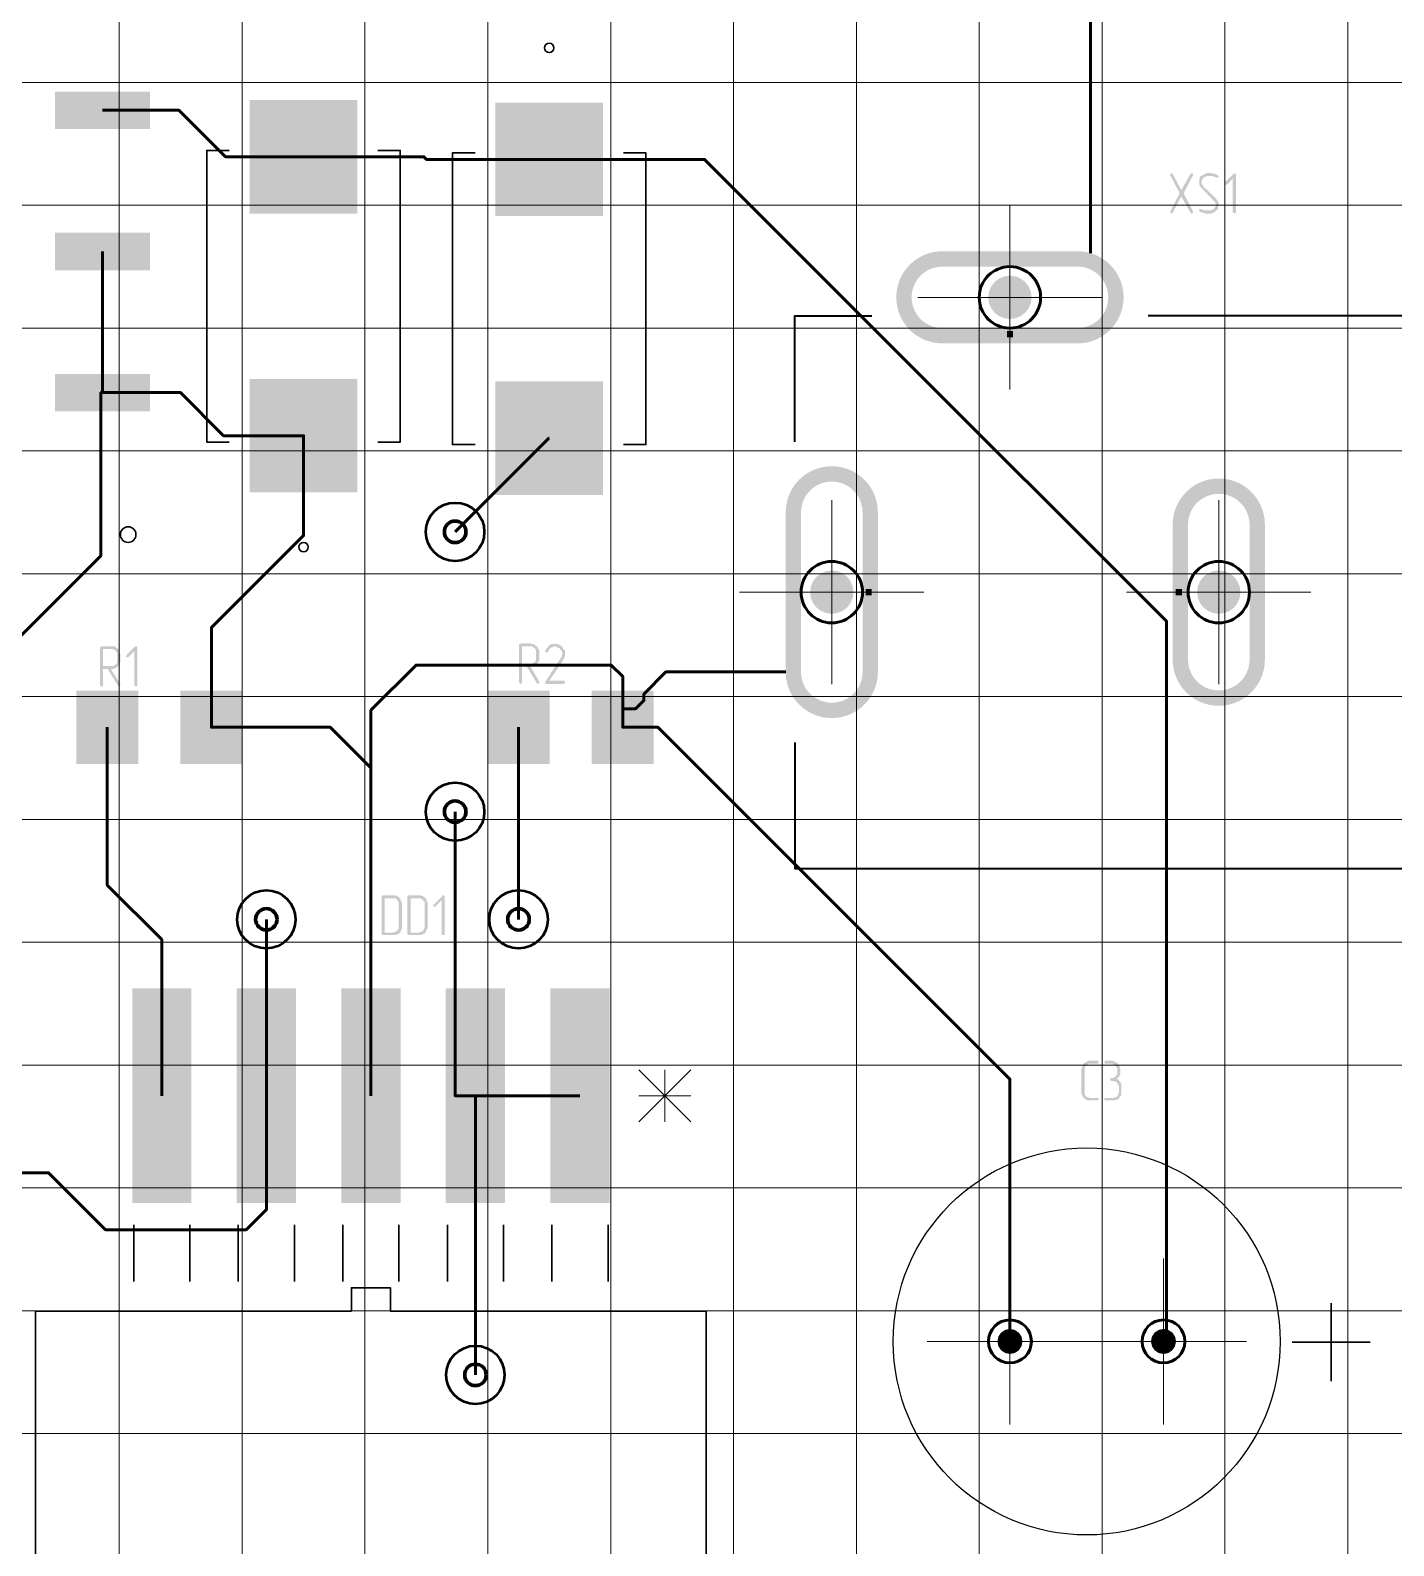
# Paper-space layout 'Layout1' of a CAD drawing. Extents: x -1 to 840, y -1 to 593.
# Drawn here: x 294.43 to 338.83, y 351.54 to 400.88 of the extents above; entities that cross this region are included whole.
import ezdxf

# ---------------------------------------------------------------- set-up
doc = ezdxf.new("R2010")
doc.units = 0
doc.header["$MEASUREMENT"] = 0
doc.layers.add('PDF _Геометрия', color=7, linetype='CONTINUOUS')
doc.layers.add('PDF _Сплошная заливка', color=7, linetype='CONTINUOUS')

psp = doc.layouts.get("Layout1")

# ---------------------------------------------------------------- hatches: boundary and pattern name
at = {"layer": 'PDF _Сплошная заливка', "transparency": 33554559}
for points in [[(332.265, 396.236), (332.265, 396.21), (332.29, 396.21), (332.29, 396.21), (332.29, 396.21), (332.29, 396.185), (332.29, 396.185), (332.29, 396.185), (332.29, 396.159), (332.29, 396.159), (332.29, 396.159), (331.986, 395.575), (332.29, 394.991), (332.29, 394.991), (332.29, 394.991), (332.29, 394.966), (332.29, 394.966), (332.29, 394.966), (332.29, 394.966), (332.29, 394.94), (332.29, 394.94), (332.265, 394.94), (332.265, 394.94), (332.265, 394.915), (332.24, 394.915), (332.24, 394.915), (332.24, 394.915), (332.214, 394.94), (332.214, 394.94), (332.214, 394.94), (331.909, 395.473), (331.63, 394.94), (331.63, 394.94), (331.63, 394.94), (331.605, 394.915), (331.605, 394.915), (331.605, 394.915), (331.579, 394.915), (331.579, 394.915), (331.579, 394.94), (331.554, 394.94), (331.554, 394.94), (331.554, 394.94), (331.554, 394.966), (331.554, 394.966), (331.554, 394.966), (331.554, 394.966), (331.554, 394.991), (331.554, 394.991), (331.859, 395.575), (331.554, 396.159), (331.554, 396.185), (331.554, 396.185), (331.554, 396.185), (331.554, 396.185), (331.554, 396.21), (331.554, 396.21), (331.579, 396.21), (331.579, 396.21), (331.605, 396.236), (331.605, 396.236), (331.605, 396.21), (331.63, 396.21), (331.63, 396.21), (331.63, 396.21), (331.909, 395.677), (332.214, 396.21), (332.214, 396.21), (332.214, 396.21), (332.214, 396.21), (332.24, 396.21), (332.24, 396.236), (332.24, 396.236), (332.24, 396.236)], [(332.926, 396.21), (332.951, 396.21), (332.951, 396.21), (333.002, 396.21), (333.002, 396.21), (333.002, 396.21), (333.027, 396.21), (333.027, 396.185), (333.053, 396.185), (333.078, 396.185), (333.103, 396.159), (333.103, 396.159), (333.103, 396.159), (333.129, 396.134), (333.129, 396.134), (333.129, 396.134), (333.129, 396.134), (333.129, 396.108), (333.129, 396.108), (333.129, 396.108), (333.129, 396.108), (333.103, 396.083), (333.103, 396.083), (333.103, 396.083), (333.103, 396.083), (333.078, 396.083), (333.053, 396.083), (333.053, 396.083), (333.053, 396.083), (333.027, 396.108), (333.002, 396.108), (332.976, 396.108), (332.951, 396.134), (332.926, 396.134), (332.9, 396.134), (332.748, 396.134), (332.722, 396.134), (332.722, 396.134), (332.697, 396.108), (332.672, 396.108), (332.646, 396.083), (332.621, 396.083), (332.621, 396.083), (332.621, 396.058), (332.621, 396.058), (332.595, 396.032), (332.595, 396.007), (332.57, 396.007), (332.57, 395.981), (332.57, 395.956), (332.57, 395.905), (332.57, 395.88), (332.595, 395.88), (332.595, 395.88), (332.595, 395.88), (332.595, 395.854), (332.595, 395.854), (332.621, 395.829), (332.621, 395.804), (333.053, 395.397), (333.053, 395.397), (333.053, 395.397), (333.053, 395.372), (333.078, 395.372), (333.078, 395.347), (333.078, 395.347), (333.103, 395.321), (333.103, 395.296), (333.103, 395.296), (333.129, 395.245), (333.129, 395.219), (333.129, 395.194), (333.129, 395.194), (333.129, 395.194), (333.129, 395.194), (333.129, 395.169), (333.129, 395.169), (333.103, 395.143), (333.103, 395.092), (333.103, 395.067), (333.078, 395.042), (333.053, 395.016), (333.053, 395.016), (333.027, 394.991), (333.027, 394.991), (333.002, 394.966), (332.951, 394.94), (332.926, 394.94), (332.9, 394.915), (332.875, 394.915), (332.849, 394.915), (332.697, 394.915), (332.697, 394.915), (332.672, 394.915), (332.646, 394.94), (332.595, 394.94), (332.57, 394.94), (332.544, 394.966), (332.494, 394.991), (332.494, 395.016), (332.468, 395.016), (332.468, 395.016), (332.494, 395.042), (332.494, 395.042), (332.494, 395.067), (332.494, 395.067), (332.494, 395.067), (332.519, 395.067), (332.519, 395.067), (332.544, 395.067), (332.544, 395.067), (332.57, 395.067), (332.57, 395.042), (332.595, 395.042), (332.621, 395.042), (332.646, 395.016), (332.672, 395.016), (332.697, 395.016), (332.849, 395.016), (332.875, 395.016), (332.9, 395.016), (332.9, 395.042), (332.926, 395.042), (332.951, 395.042), (332.976, 395.067), (332.976, 395.067), (332.976, 395.092), (333.002, 395.092), (333.002, 395.118), (333.002, 395.118), (333.027, 395.143), (333.027, 395.169), (333.027, 395.194), (333.027, 395.245), (333.027, 395.245), (333.027, 395.245), (333.027, 395.245), (333.027, 395.245), (333.027, 395.245), (333.027, 395.27), (333.027, 395.27), (333.027, 395.27), (333.002, 395.27), (333.002, 395.296), (333.002, 395.321), (332.976, 395.321), (332.976, 395.321), (332.57, 395.753), (332.57, 395.753), (332.544, 395.753), (332.544, 395.753), (332.544, 395.778), (332.544, 395.778), (332.519, 395.804), (332.519, 395.829), (332.494, 395.829), (332.494, 395.854), (332.494, 395.854), (332.494, 395.854), (332.494, 395.88), (332.494, 395.88), (332.494, 395.905), (332.468, 395.956), (332.468, 395.956), (332.468, 395.956), (332.468, 395.956), (332.494, 395.956), (332.494, 395.981), (332.494, 396.007), (332.494, 396.032), (332.519, 396.083), (332.519, 396.108), (332.544, 396.134), (332.57, 396.134), (332.57, 396.134), (332.57, 396.159), (332.595, 396.159), (332.621, 396.185), (332.646, 396.185), (332.672, 396.21), (332.722, 396.21), (332.722, 396.236), (332.9, 396.236)], [(333.662, 396.21), (333.662, 396.21), (333.662, 396.21), (333.688, 396.21), (333.688, 396.21), (333.688, 396.185), (333.688, 396.185), (333.688, 394.966), (333.688, 394.966), (333.688, 394.966), (333.688, 394.94), (333.688, 394.94), (333.662, 394.94), (333.662, 394.94), (333.662, 394.915), (333.637, 394.915), (333.637, 394.915), (333.637, 394.915), (333.637, 394.915), (333.612, 394.94), (333.612, 394.94), (333.612, 394.94), (333.586, 394.94), (333.586, 394.966), (333.586, 396.058), (333.408, 395.854), (333.383, 395.854), (333.383, 395.854), (333.383, 395.854), (333.357, 395.854), (333.357, 395.854), (333.357, 395.854), (333.332, 395.854), (333.332, 395.854), (333.332, 395.88), (333.332, 395.88), (333.332, 395.88), (333.307, 395.905), (333.307, 395.905), (333.332, 395.905), (333.332, 395.905), (333.332, 395.931), (333.612, 396.21), (333.612, 396.21), (333.612, 396.21), (333.637, 396.21), (333.637, 396.236), (333.637, 396.236)], [(322.632, 392.266), (322.638, 392.344), (322.648, 392.422), (322.662, 392.499), (322.681, 392.576), (322.703, 392.651), (322.729, 392.725), (322.759, 392.798), (322.793, 392.868), (322.83, 392.938), (322.872, 393.005), (322.916, 393.069), (322.964, 393.132), (323.015, 393.191), (323.069, 393.248), (323.126, 393.302), (323.186, 393.353), (323.248, 393.401), (323.313, 393.445), (323.38, 393.487), (323.449, 393.524), (323.519, 393.558), (323.592, 393.588), (323.666, 393.614), (323.742, 393.637), (323.818, 393.655), (323.895, 393.669), (323.973, 393.679), (324.051, 393.686), (324.13, 393.688), (326.33, 393.688), (326.33, 393.187), (324.13, 393.187), (324.077, 393.186), (324.025, 393.182), (323.973, 393.175), (323.922, 393.166), (323.871, 393.153), (323.821, 393.139), (323.771, 393.121), (323.723, 393.101), (323.676, 393.079), (323.63, 393.054), (323.585, 393.026), (323.542, 392.996), (323.5, 392.965), (323.461, 392.931), (323.423, 392.895), (323.387, 392.857), (323.353, 392.817), (323.321, 392.776), (323.291, 392.732), (323.264, 392.688), (323.239, 392.642), (323.216, 392.594), (323.196, 392.546), (323.178, 392.497), (323.164, 392.446), (323.151, 392.396), (323.142, 392.344), (323.135, 392.292), (323.131, 392.24), (323.129, 392.187), (323.131, 392.135), (323.135, 392.083), (323.142, 392.031), (323.151, 391.98), (323.164, 391.929), (323.178, 391.879), (323.196, 391.829), (323.216, 391.781), (323.239, 391.734), (323.264, 391.688), (323.291, 391.643), (323.321, 391.6), (323.353, 391.558), (323.387, 391.518), (323.423, 391.481), (323.461, 391.444), (323.5, 391.41), (323.542, 391.379), (323.585, 391.349), (323.63, 391.322), (323.676, 391.297), (323.723, 391.274), (323.771, 391.254), (323.821, 391.236), (323.871, 391.221), (323.922, 391.209), (323.973, 391.2), (324.025, 391.193), (324.077, 391.189), (324.13, 391.187), (326.33, 391.187), (326.33, 390.688), (324.13, 390.688), (324.051, 390.69), (323.973, 390.696), (323.895, 390.706), (323.818, 390.72), (323.742, 390.739), (323.666, 390.761), (323.592, 390.787), (323.519, 390.817), (323.449, 390.851), (323.38, 390.889), (323.313, 390.93), (323.248, 390.974), (323.186, 391.022), (323.126, 391.073), (323.069, 391.127), (323.015, 391.184), (322.964, 391.244), (322.916, 391.306), (322.872, 391.371), (322.83, 391.438), (322.793, 391.507), (322.759, 391.577), (322.729, 391.65), (322.703, 391.724), (322.681, 391.799), (322.662, 391.876), (322.648, 391.953), (322.638, 392.031), (322.632, 392.109), (322.63, 392.187)], [(328.531, 393.688), (328.609, 393.686), (328.688, 393.679), (328.765, 393.669), (328.842, 393.655), (328.919, 393.637), (328.994, 393.614), (329.068, 393.588), (329.141, 393.558), (329.212, 393.524), (329.281, 393.487), (329.348, 393.445), (329.412, 393.401), (329.475, 393.353), (329.535, 393.302), (329.591, 393.248), (329.646, 393.191), (329.697, 393.132), (329.744, 393.069), (329.789, 393.005), (329.83, 392.938), (329.867, 392.868), (329.901, 392.798), (329.931, 392.725), (329.958, 392.651), (329.98, 392.576), (329.998, 392.499), (330.012, 392.422), (330.023, 392.344), (330.029, 392.266), (330.031, 392.187), (330.029, 392.109), (330.023, 392.031), (330.012, 391.953), (329.998, 391.876), (329.98, 391.799), (329.958, 391.724), (329.931, 391.65), (329.901, 391.577), (329.867, 391.507), (329.83, 391.438), (329.789, 391.371), (329.744, 391.306), (329.697, 391.244), (329.646, 391.184), (329.591, 391.127), (329.535, 391.073), (329.475, 391.022), (329.412, 390.974), (329.348, 390.93), (329.281, 390.889), (329.212, 390.851), (329.141, 390.817), (329.068, 390.787), (328.994, 390.761), (328.919, 390.739), (328.842, 390.72), (328.765, 390.706), (328.688, 390.696), (328.609, 390.69), (328.531, 390.688), (326.33, 390.688), (326.33, 391.187), (328.531, 391.187), (328.583, 391.189), (328.635, 391.193), (328.687, 391.2), (328.739, 391.209), (328.789, 391.221), (328.84, 391.236), (328.889, 391.254), (328.938, 391.274), (328.985, 391.297), (329.031, 391.322), (329.075, 391.349), (329.118, 391.379), (329.16, 391.41), (329.2, 391.444), (329.238, 391.481), (329.274, 391.518), (329.308, 391.558), (329.34, 391.6), (329.369, 391.643), (329.397, 391.688), (329.422, 391.734), (329.444, 391.781), (329.464, 391.829), (329.482, 391.879), (329.497, 391.929), (329.509, 391.98), (329.518, 392.031), (329.525, 392.083), (329.529, 392.135), (329.531, 392.187), (329.529, 392.24), (329.525, 392.292), (329.518, 392.344), (329.509, 392.396), (329.497, 392.446), (329.482, 392.497), (329.464, 392.546), (329.444, 392.594), (329.422, 392.642), (329.397, 392.688), (329.369, 392.732), (329.34, 392.776), (329.308, 392.817), (329.274, 392.857), (329.238, 392.895), (329.2, 392.931), (329.16, 392.965), (329.118, 392.996), (329.075, 393.026), (329.031, 393.054), (328.985, 393.079), (328.938, 393.101), (328.889, 393.121), (328.84, 393.139), (328.789, 393.153), (328.739, 393.166), (328.687, 393.175), (328.635, 393.182), (328.583, 393.186), (328.531, 393.187), (326.33, 393.187), (326.33, 393.688)], [(326.33, 392.187), (326.33, 391.482), (326.147, 391.506), (325.977, 391.576), (325.831, 391.688), (325.719, 391.835), (325.648, 392.005), (325.624, 392.187)], [(319.031, 385.266), (319.037, 385.345), (319.047, 385.422), (319.062, 385.499), (319.08, 385.576), (319.102, 385.651), (319.128, 385.725), (319.158, 385.798), (319.192, 385.869), (319.23, 385.938), (319.271, 386.005), (319.315, 386.069), (319.363, 386.132), (319.414, 386.191), (319.468, 386.248), (319.525, 386.302), (319.585, 386.353), (319.647, 386.401), (319.712, 386.446), (319.779, 386.487), (319.848, 386.524), (319.919, 386.558), (319.992, 386.588), (320.065, 386.614), (320.141, 386.637), (320.217, 386.655), (320.294, 386.669), (320.372, 386.679), (320.451, 386.686), (320.529, 386.688), (320.608, 386.686), (320.686, 386.679), (320.764, 386.669), (320.841, 386.655), (320.917, 386.637), (320.993, 386.614), (321.067, 386.588), (321.139, 386.558), (321.21, 386.524), (321.279, 386.487), (321.346, 386.446), (321.411, 386.401), (321.473, 386.353), (321.533, 386.302), (321.59, 386.248), (321.644, 386.191), (321.695, 386.132), (321.743, 386.069), (321.787, 386.005), (321.828, 385.938), (321.866, 385.869), (321.9, 385.798), (321.93, 385.725), (321.956, 385.651), (321.978, 385.576), (321.997, 385.499), (322.011, 385.422), (322.021, 385.345), (322.027, 385.266), (322.029, 385.187), (322.029, 382.588), (321.529, 382.588), (321.529, 385.187), (321.528, 385.24), (321.524, 385.292), (321.517, 385.344), (321.507, 385.395), (321.495, 385.446), (321.48, 385.497), (321.463, 385.546), (321.443, 385.594), (321.42, 385.642), (321.395, 385.688), (321.368, 385.732), (321.338, 385.775), (321.306, 385.817), (321.272, 385.857), (321.236, 385.895), (321.198, 385.931), (321.159, 385.965), (321.117, 385.997), (321.074, 386.026), (321.029, 386.054), (320.983, 386.079), (320.936, 386.101), (320.888, 386.121), (320.838, 386.139), (320.788, 386.153), (320.737, 386.166), (320.686, 386.175), (320.634, 386.182), (320.581, 386.186), (320.529, 386.187), (320.477, 386.186), (320.425, 386.182), (320.373, 386.175), (320.321, 386.166), (320.27, 386.153), (320.22, 386.139), (320.171, 386.121), (320.122, 386.101), (320.075, 386.079), (320.029, 386.054), (319.984, 386.026), (319.941, 385.997), (319.9, 385.965), (319.86, 385.931), (319.822, 385.895), (319.786, 385.857), (319.752, 385.817), (319.72, 385.775), (319.69, 385.732), (319.663, 385.688), (319.638, 385.642), (319.616, 385.594), (319.595, 385.546), (319.578, 385.497), (319.563, 385.446), (319.551, 385.395), (319.541, 385.344), (319.534, 385.292), (319.53, 385.24), (319.529, 385.187), (319.529, 382.588), (319.029, 382.588), (319.029, 385.187)], [(331.633, 384.866), (331.639, 384.944), (331.65, 385.022), (331.664, 385.099), (331.682, 385.176), (331.705, 385.251), (331.731, 385.325), (331.761, 385.398), (331.795, 385.468), (331.832, 385.538), (331.873, 385.605), (331.918, 385.669), (331.965, 385.732), (332.017, 385.791), (332.071, 385.848), (332.128, 385.902), (332.187, 385.953), (332.25, 386.001), (332.314, 386.046), (332.381, 386.087), (332.45, 386.124), (332.521, 386.158), (332.594, 386.188), (332.668, 386.214), (332.743, 386.236), (332.82, 386.255), (332.897, 386.269), (332.975, 386.279), (333.053, 386.286), (333.131, 386.288), (333.21, 386.286), (333.288, 386.279), (333.366, 386.269), (333.443, 386.255), (333.52, 386.236), (333.595, 386.214), (333.669, 386.188), (333.742, 386.158), (333.813, 386.124), (333.882, 386.087), (333.949, 386.046), (334.013, 386.001), (334.076, 385.953), (334.135, 385.902), (334.192, 385.848), (334.246, 385.791), (334.297, 385.732), (334.345, 385.669), (334.39, 385.605), (334.431, 385.538), (334.468, 385.468), (334.502, 385.398), (334.532, 385.325), (334.558, 385.251), (334.581, 385.176), (334.599, 385.099), (334.613, 385.022), (334.624, 384.944), (334.63, 384.866), (334.632, 384.788), (334.632, 382.588), (334.132, 382.588), (334.132, 384.788), (334.13, 384.84), (334.126, 384.892), (334.119, 384.944), (334.11, 384.995), (334.098, 385.046), (334.083, 385.097), (334.065, 385.146), (334.045, 385.194), (334.023, 385.242), (333.998, 385.288), (333.97, 385.332), (333.941, 385.375), (333.909, 385.417), (333.875, 385.457), (333.839, 385.495), (333.801, 385.531), (333.761, 385.565), (333.719, 385.597), (333.676, 385.626), (333.632, 385.654), (333.586, 385.678), (333.538, 385.701), (333.49, 385.721), (333.44, 385.739), (333.39, 385.753), (333.339, 385.766), (333.288, 385.775), (333.236, 385.782), (333.184, 385.786), (333.131, 385.787), (333.079, 385.786), (333.027, 385.782), (332.975, 385.775), (332.924, 385.766), (332.872, 385.753), (332.822, 385.739), (332.773, 385.721), (332.725, 385.701), (332.677, 385.678), (332.631, 385.654), (332.587, 385.626), (332.543, 385.597), (332.502, 385.565), (332.462, 385.531), (332.424, 385.495), (332.388, 385.457), (332.354, 385.417), (332.322, 385.375), (332.293, 385.332), (332.265, 385.288), (332.24, 385.242), (332.218, 385.194), (332.198, 385.146), (332.18, 385.097), (332.165, 385.046), (332.153, 384.995), (332.144, 384.944), (332.137, 384.892), (332.133, 384.84), (332.131, 384.788), (332.131, 382.588), (331.631, 382.588), (331.631, 384.788)], [(319.529, 382.588), (319.529, 379.988), (319.53, 379.935), (319.534, 379.883), (319.541, 379.831), (319.551, 379.78), (319.563, 379.729), (319.578, 379.678), (319.595, 379.629), (319.616, 379.581), (319.638, 379.534), (319.663, 379.487), (319.69, 379.443), (319.72, 379.4), (319.752, 379.358), (319.786, 379.319), (319.822, 379.281), (319.86, 379.244), (319.9, 379.21), (319.941, 379.179), (319.984, 379.149), (320.029, 379.121), (320.075, 379.097), (320.122, 379.074), (320.171, 379.054), (320.22, 379.037), (320.27, 379.022), (320.321, 379.01), (320.373, 379), (320.425, 378.993), (320.477, 378.989), (320.529, 378.988), (320.581, 378.989), (320.634, 378.993), (320.686, 379), (320.737, 379.01), (320.788, 379.022), (320.838, 379.037), (320.888, 379.054), (320.936, 379.074), (320.983, 379.097), (321.029, 379.121), (321.074, 379.149), (321.117, 379.179), (321.159, 379.21), (321.198, 379.244), (321.236, 379.281), (321.272, 379.319), (321.306, 379.358), (321.338, 379.4), (321.368, 379.443), (321.395, 379.487), (321.42, 379.534), (321.443, 379.581), (321.463, 379.629), (321.48, 379.678), (321.495, 379.729), (321.507, 379.78), (321.517, 379.831), (321.524, 379.883), (321.528, 379.935), (321.529, 379.988), (321.529, 382.588), (322.029, 382.588), (322.029, 379.988), (322.027, 379.909), (322.021, 379.831), (322.011, 379.753), (321.997, 379.676), (321.978, 379.599), (321.956, 379.524), (321.93, 379.45), (321.9, 379.377), (321.866, 379.307), (321.828, 379.238), (321.787, 379.171), (321.743, 379.106), (321.695, 379.044), (321.644, 378.984), (321.59, 378.927), (321.533, 378.873), (321.473, 378.822), (321.411, 378.774), (321.346, 378.73), (321.279, 378.689), (321.21, 378.651), (321.139, 378.617), (321.067, 378.587), (320.993, 378.561), (320.917, 378.539), (320.841, 378.52), (320.764, 378.506), (320.686, 378.496), (320.608, 378.49), (320.529, 378.487), (320.451, 378.49), (320.372, 378.496), (320.294, 378.506), (320.217, 378.52), (320.141, 378.539), (320.065, 378.561), (319.992, 378.587), (319.919, 378.617), (319.848, 378.651), (319.779, 378.689), (319.712, 378.73), (319.647, 378.774), (319.585, 378.822), (319.525, 378.873), (319.468, 378.927), (319.414, 378.984), (319.363, 379.044), (319.315, 379.106), (319.271, 379.171), (319.23, 379.238), (319.192, 379.307), (319.158, 379.377), (319.128, 379.45), (319.102, 379.524), (319.08, 379.599), (319.062, 379.676), (319.047, 379.753), (319.037, 379.831), (319.031, 379.909), (319.029, 379.988), (319.029, 382.588)], [(320.529, 382.588), (320.529, 381.881), (320.346, 381.906), (320.176, 381.976), (320.03, 382.088), (319.918, 382.234), (319.847, 382.405), (319.823, 382.588)], [(332.131, 382.588), (332.131, 380.388), (332.133, 380.335), (332.137, 380.283), (332.144, 380.231), (332.153, 380.18), (332.165, 380.129), (332.18, 380.079), (332.198, 380.029), (332.218, 379.981), (332.24, 379.934), (332.265, 379.888), (332.293, 379.843), (332.322, 379.8), (332.354, 379.758), (332.388, 379.718), (332.424, 379.681), (332.462, 379.644), (332.502, 379.61), (332.543, 379.579), (332.587, 379.549), (332.631, 379.522), (332.677, 379.497), (332.725, 379.474), (332.773, 379.454), (332.822, 379.436), (332.872, 379.422), (332.924, 379.41), (332.975, 379.4), (333.027, 379.393), (333.079, 379.389), (333.131, 379.388), (333.184, 379.389), (333.236, 379.393), (333.288, 379.4), (333.339, 379.41), (333.39, 379.422), (333.44, 379.436), (333.49, 379.454), (333.538, 379.474), (333.586, 379.497), (333.632, 379.522), (333.676, 379.549), (333.719, 379.579), (333.761, 379.61), (333.801, 379.644), (333.839, 379.681), (333.875, 379.718), (333.909, 379.758), (333.941, 379.8), (333.97, 379.843), (333.998, 379.888), (334.023, 379.934), (334.045, 379.981), (334.065, 380.029), (334.083, 380.079), (334.098, 380.129), (334.11, 380.18), (334.119, 380.231), (334.126, 380.283), (334.13, 380.335), (334.132, 380.388), (334.132, 382.588), (334.632, 382.588), (334.632, 380.388), (334.63, 380.309), (334.624, 380.231), (334.613, 380.153), (334.599, 380.076), (334.581, 379.999), (334.558, 379.924), (334.532, 379.85), (334.502, 379.778), (334.468, 379.707), (334.431, 379.638), (334.39, 379.571), (334.345, 379.506), (334.297, 379.444), (334.246, 379.384), (334.192, 379.327), (334.135, 379.273), (334.076, 379.222), (334.013, 379.174), (333.949, 379.13), (333.882, 379.088), (333.813, 379.051), (333.742, 379.017), (333.669, 378.987), (333.595, 378.961), (333.52, 378.939), (333.443, 378.92), (333.366, 378.906), (333.288, 378.896), (333.21, 378.89), (333.131, 378.887), (333.053, 378.89), (332.975, 378.896), (332.897, 378.906), (332.82, 378.92), (332.743, 378.939), (332.668, 378.961), (332.594, 378.987), (332.521, 379.017), (332.45, 379.051), (332.381, 379.088), (332.314, 379.13), (332.25, 379.174), (332.187, 379.222), (332.128, 379.273), (332.071, 379.327), (332.017, 379.384), (331.965, 379.444), (331.918, 379.506), (331.873, 379.571), (331.832, 379.638), (331.795, 379.707), (331.761, 379.778), (331.731, 379.85), (331.705, 379.924), (331.682, 379.999), (331.664, 380.076), (331.65, 380.153), (331.639, 380.231), (331.633, 380.309), (331.631, 380.388), (331.631, 382.588)], [(333.131, 382.588), (333.131, 381.881), (332.949, 381.906), (332.778, 381.976), (332.632, 382.088), (332.52, 382.234), (332.449, 382.405), (332.425, 382.588)], [(297.892, 380.818), (297.892, 380.818), (297.892, 380.818), (297.892, 380.818), (297.918, 380.792), (297.918, 380.792), (297.918, 380.767), (297.918, 379.573), (297.918, 379.573), (297.918, 379.548), (297.918, 379.548), (297.892, 379.522), (297.892, 379.522), (297.892, 379.522), (297.892, 379.522), (297.867, 379.522), (297.867, 379.522), (297.867, 379.522), (297.842, 379.522), (297.842, 379.522), (297.842, 379.548), (297.842, 379.548), (297.816, 379.548), (297.816, 379.573), (297.816, 380.665), (297.613, 380.462), (297.613, 380.462), (297.613, 380.462), (297.613, 380.462), (297.588, 380.462), (297.588, 380.462), (297.588, 380.462), (297.562, 380.462), (297.562, 380.462), (297.562, 380.462), (297.562, 380.488), (297.537, 380.488), (297.537, 380.488), (297.537, 380.513), (297.537, 380.513), (297.562, 380.513), (297.562, 380.538), (297.842, 380.818), (297.842, 380.818), (297.842, 380.818), (297.867, 380.818), (297.867, 380.818), (297.867, 380.818)], [(311.509, 380.894), (311.535, 380.894), (311.535, 380.894), (311.586, 380.894), (311.611, 380.894), (311.662, 380.868), (311.687, 380.843), (311.713, 380.843), (311.738, 380.818), (311.738, 380.818), (311.738, 380.818), (311.738, 380.818), (311.763, 380.792), (311.763, 380.767), (311.789, 380.741), (311.814, 380.716), (311.84, 380.691), (311.84, 380.665), (311.84, 380.64), (311.84, 380.615), (311.84, 380.589), (311.84, 380.589), (311.84, 380.589), (311.84, 380.564), (311.84, 380.564), (311.84, 380.538), (311.84, 380.538), (311.84, 380.488), (311.84, 380.488), (311.84, 380.488), (311.814, 380.488), (311.814, 380.462), (311.814, 380.462), (311.814, 380.437), (311.789, 380.411), (311.789, 380.386), (311.332, 379.7), (311.789, 379.7), (311.789, 379.7), (311.814, 379.7), (311.814, 379.675), (311.814, 379.675), (311.84, 379.675), (311.84, 379.675), (311.84, 379.649), (311.84, 379.649), (311.84, 379.649), (311.84, 379.624), (311.814, 379.624), (311.814, 379.624), (311.814, 379.624), (311.814, 379.598), (311.789, 379.598), (311.23, 379.598), (311.23, 379.598), (311.205, 379.624), (311.205, 379.624), (311.205, 379.624), (311.205, 379.624), (311.205, 379.649), (311.179, 379.649), (311.179, 379.649), (311.179, 379.675), (311.205, 379.675), (311.205, 379.675), (311.713, 380.462), (311.738, 380.488), (311.738, 380.513), (311.738, 380.513), (311.738, 380.513), (311.738, 380.538), (311.738, 380.538), (311.738, 380.564), (311.763, 380.589), (311.763, 380.589), (311.763, 380.589), (311.738, 380.615), (311.738, 380.615), (311.738, 380.64), (311.738, 380.665), (311.713, 380.691), (311.687, 380.716), (311.662, 380.741), (311.662, 380.741), (311.662, 380.741), (311.662, 380.767), (311.662, 380.767), (311.636, 380.767), (311.636, 380.767), (311.586, 380.792), (311.586, 380.792), (311.586, 380.792), (311.586, 380.792), (311.56, 380.792), (311.56, 380.818), (311.535, 380.818), (311.509, 380.818), (311.484, 380.818), (311.484, 380.818), (311.459, 380.818), (311.459, 380.792), (311.433, 380.792), (311.408, 380.792), (311.382, 380.767), (311.382, 380.767), (311.382, 380.767), (311.357, 380.767), (311.357, 380.741), (311.332, 380.741), (311.332, 380.716), (311.306, 380.691), (311.306, 380.665), (311.306, 380.665), (311.281, 380.64), (311.281, 380.64), (311.281, 380.64), (311.281, 380.64), (311.281, 380.64), (311.255, 380.615), (311.255, 380.615), (311.255, 380.615), (311.23, 380.615), (311.23, 380.64), (311.23, 380.64), (311.205, 380.64), (311.205, 380.64), (311.205, 380.665), (311.205, 380.665), (311.205, 380.691), (311.205, 380.691), (311.205, 380.691), (311.205, 380.691), (311.205, 380.716), (311.23, 380.716), (311.23, 380.741), (311.255, 380.767), (311.281, 380.792), (311.306, 380.843), (311.332, 380.843), (311.332, 380.868), (311.332, 380.868), (311.357, 380.868), (311.382, 380.894), (311.408, 380.894), (311.433, 380.894), (311.459, 380.894), (311.509, 380.919), (311.509, 380.919)], [(307.876, 372.715), (307.902, 372.715), (307.902, 372.69), (307.902, 372.69), (307.927, 372.69), (307.927, 372.69), (307.927, 372.664), (307.927, 371.47), (307.927, 371.445), (307.927, 371.445), (307.927, 371.445), (307.902, 371.42), (307.902, 371.42), (307.902, 371.42), (307.902, 371.42), (307.876, 371.42), (307.876, 371.42), (307.876, 371.42), (307.851, 371.42), (307.851, 371.42), (307.851, 371.42), (307.826, 371.445), (307.826, 371.445), (307.826, 371.47), (307.826, 372.563), (307.622, 372.359), (307.622, 372.359), (307.622, 372.359), (307.622, 372.334), (307.597, 372.334), (307.597, 372.334), (307.597, 372.334), (307.572, 372.359), (307.572, 372.359), (307.572, 372.359), (307.572, 372.359), (307.546, 372.385), (307.546, 372.385), (307.546, 372.385), (307.546, 372.385), (307.546, 372.41), (307.572, 372.41), (307.851, 372.69), (307.851, 372.715), (307.851, 372.715), (307.851, 372.715), (307.876, 372.715)], [(329.191, 367.33), (329.191, 367.33), (329.191, 367.305), (329.216, 367.305), (329.216, 367.305), (329.216, 367.279), (329.216, 367.279), (329.216, 367.279), (329.216, 367.279), (329.216, 367.254), (329.216, 367.254), (329.216, 367.254), (329.191, 367.229), (329.191, 367.229), (329.166, 367.229), (328.937, 367.229), (328.912, 367.229), (328.886, 367.229), (328.886, 367.229), (328.861, 367.203), (328.835, 367.203), (328.81, 367.178), (328.81, 367.178), (328.81, 367.178), (328.785, 367.152), (328.785, 367.152), (328.785, 367.127), (328.759, 367.102), (328.759, 367.076), (328.759, 367.051), (328.759, 366.314), (328.759, 366.289), (328.759, 366.289), (328.759, 366.263), (328.759, 366.263), (328.759, 366.238), (328.785, 366.213), (328.785, 366.187), (328.81, 366.162), (328.81, 366.162), (328.81, 366.162), (328.835, 366.162), (328.835, 366.137), (328.861, 366.137), (328.886, 366.137), (328.912, 366.111), (328.937, 366.111), (329.166, 366.111), (329.191, 366.111), (329.191, 366.111), (329.191, 366.111), (329.216, 366.111), (329.216, 366.086), (329.216, 366.086), (329.216, 366.06), (329.216, 366.06), (329.216, 366.06), (329.216, 366.06), (329.216, 366.035), (329.216, 366.035), (329.191, 366.035), (329.191, 366.035), (329.166, 366.035), (328.937, 366.035), (328.912, 366.035), (328.912, 366.035), (328.886, 366.035), (328.835, 366.035), (328.81, 366.06), (328.785, 366.086), (328.734, 366.111), (328.734, 366.111), (328.734, 366.111), (328.734, 366.111), (328.708, 366.137), (328.708, 366.162), (328.683, 366.187), (328.683, 366.213), (328.658, 366.263), (328.658, 366.289), (328.658, 366.289), (328.658, 367.051), (328.658, 367.051), (328.658, 367.051), (328.658, 367.051), (328.658, 367.076), (328.658, 367.076), (328.683, 367.102), (328.683, 367.152), (328.683, 367.178), (328.708, 367.203), (328.734, 367.254), (328.734, 367.254), (328.734, 367.254), (328.759, 367.254), (328.785, 367.279), (328.785, 367.279), (328.835, 367.305), (328.861, 367.305), (328.886, 367.33), (328.912, 367.33), (329.166, 367.33)], [(329.648, 367.33), (329.674, 367.33), (329.699, 367.305), (329.725, 367.305), (329.775, 367.279), (329.801, 367.279), (329.826, 367.254), (329.826, 367.229), (329.852, 367.229), (329.852, 367.203), (329.877, 367.178), (329.902, 367.152), (329.902, 367.127), (329.902, 367.076), (329.928, 367.051), (329.928, 366.949), (329.928, 366.924), (329.928, 366.899), (329.902, 366.873), (329.902, 366.873), (329.902, 366.873), (329.902, 366.873), (329.902, 366.848), (329.877, 366.822), (329.877, 366.822), (329.877, 366.822), (329.877, 366.822), (329.877, 366.797), (329.852, 366.797), (329.852, 366.771), (329.826, 366.746), (329.801, 366.746), (329.826, 366.721), (329.826, 366.721), (329.826, 366.721), (329.852, 366.721), (329.877, 366.695), (329.877, 366.67), (329.902, 366.67), (329.928, 366.645), (329.928, 366.619), (329.928, 366.619), (329.928, 366.619), (329.953, 366.594), (329.953, 366.568), (329.953, 366.543), (329.953, 366.518), (329.953, 366.492), (329.953, 366.289), (329.953, 366.289), (329.953, 366.289), (329.953, 366.289), (329.953, 366.289), (329.953, 366.263), (329.953, 366.238), (329.953, 366.213), (329.928, 366.162), (329.902, 366.137), (329.877, 366.111), (329.877, 366.111), (329.877, 366.086), (329.852, 366.086), (329.826, 366.06), (329.801, 366.06), (329.775, 366.035), (329.725, 366.035), (329.674, 366.035), (329.445, 366.035), (329.445, 366.035), (329.42, 366.035), (329.42, 366.035), (329.42, 366.035), (329.42, 366.035), (329.42, 366.06), (329.394, 366.06), (329.394, 366.086), (329.42, 366.086), (329.42, 366.086), (329.42, 366.111), (329.42, 366.111), (329.42, 366.111), (329.445, 366.111), (329.445, 366.111), (329.699, 366.111), (329.699, 366.111), (329.725, 366.137), (329.75, 366.137), (329.775, 366.137), (329.801, 366.162), (329.826, 366.162), (329.826, 366.162), (329.826, 366.187), (329.826, 366.187), (329.852, 366.213), (329.852, 366.238), (329.852, 366.238), (329.877, 366.263), (329.877, 366.314), (329.877, 366.492), (329.877, 366.492), (329.877, 366.492), (329.877, 366.518), (329.852, 366.543), (329.852, 366.543), (329.852, 366.568), (329.826, 366.594), (329.826, 366.619), (329.801, 366.619), (329.801, 366.619), (329.801, 366.645), (329.775, 366.645), (329.75, 366.645), (329.725, 366.67), (329.699, 366.67), (329.674, 366.67), (329.623, 366.67), (329.623, 366.67), (329.623, 366.67), (329.598, 366.695), (329.598, 366.695), (329.598, 366.695), (329.598, 366.695), (329.598, 366.721), (329.598, 366.721), (329.598, 366.721), (329.598, 366.746), (329.598, 366.746), (329.598, 366.746), (329.598, 366.746), (329.623, 366.771), (329.623, 366.771), (329.648, 366.771), (329.674, 366.771), (329.674, 366.771), (329.699, 366.771), (329.725, 366.797), (329.75, 366.797), (329.775, 366.822), (329.775, 366.822), (329.775, 366.822), (329.775, 366.848), (329.801, 366.848), (329.801, 366.873), (329.826, 366.899), (329.826, 366.924), (329.826, 366.949), (329.826, 367.051), (329.826, 367.051), (329.826, 367.051), (329.826, 367.076), (329.826, 367.102), (329.801, 367.102), (329.801, 367.127), (329.775, 367.152), (329.775, 367.178), (329.775, 367.178), (329.75, 367.178), (329.75, 367.203), (329.725, 367.203), (329.725, 367.203), (329.699, 367.229), (329.674, 367.229), (329.623, 367.229), (329.445, 367.229), (329.445, 367.229), (329.42, 367.229), (329.42, 367.254), (329.42, 367.254), (329.42, 367.254), (329.42, 367.254), (329.394, 367.279), (329.394, 367.279), (329.42, 367.279), (329.42, 367.305), (329.42, 367.305), (329.42, 367.305), (329.42, 367.305), (329.445, 367.33), (329.445, 367.33)], [(326.33, 358.188), (326.33, 358.595), (326.486, 358.564), (326.619, 358.476), (326.707, 358.344), (326.738, 358.188)], [(331.331, 358.188), (331.331, 358.595), (331.487, 358.564), (331.62, 358.476), (331.708, 358.344), (331.739, 358.188)]]:
    psp.add_hatch(color=256, dxfattribs=at).paths.add_polyline_path(points)
at = {"layer": 'PDF _Сплошная заливка', "true_color": 0xffffff, "transparency": 33554559}
for points in [[(325.624, 392.187), (325.648, 392.37), (325.719, 392.54), (325.831, 392.687), (325.977, 392.799), (326.147, 392.869), (326.33, 392.894), (326.33, 392.187)], [(326.33, 392.894), (326.513, 392.869), (326.683, 392.799), (326.829, 392.687), (326.942, 392.54), (327.012, 392.37), (327.036, 392.187), (326.33, 392.187)], [(327.036, 392.187), (327.012, 392.005), (326.942, 391.835), (326.829, 391.688), (326.683, 391.576), (326.513, 391.506), (326.33, 391.482), (326.33, 392.187)], [(319.823, 382.588), (319.847, 382.77), (319.918, 382.941), (320.03, 383.087), (320.176, 383.199), (320.346, 383.27), (320.529, 383.294), (320.529, 382.588)], [(320.529, 383.294), (320.712, 383.27), (320.882, 383.199), (321.029, 383.087), (321.141, 382.941), (321.211, 382.77), (321.235, 382.588), (320.529, 382.588)], [(332.425, 382.588), (332.449, 382.77), (332.52, 382.941), (332.632, 383.087), (332.778, 383.199), (332.949, 383.27), (333.131, 383.294), (333.131, 382.588)], [(333.131, 383.294), (333.314, 383.27), (333.484, 383.199), (333.631, 383.087), (333.743, 382.941), (333.813, 382.77), (333.838, 382.588), (333.131, 382.588)], [(321.235, 382.588), (321.211, 382.405), (321.141, 382.234), (321.029, 382.088), (320.882, 381.976), (320.712, 381.906), (320.529, 381.881), (320.529, 382.588)], [(333.838, 382.588), (333.813, 382.405), (333.743, 382.234), (333.631, 382.088), (333.484, 381.976), (333.314, 381.906), (333.131, 381.881), (333.131, 382.588)], [(325.922, 358.188), (325.953, 358.344), (326.042, 358.476), (326.174, 358.564), (326.33, 358.595), (326.33, 358.188)], [(330.923, 358.188), (330.954, 358.344), (331.043, 358.476), (331.175, 358.564), (331.331, 358.595), (331.331, 358.188)], [(326.33, 357.78), (326.174, 357.811), (326.042, 357.899), (325.953, 358.031), (325.922, 358.188), (326.33, 358.188)], [(326.738, 358.188), (326.707, 358.031), (326.619, 357.899), (326.486, 357.811), (326.33, 357.78), (326.33, 358.188)], [(331.331, 357.78), (331.175, 357.811), (331.043, 357.899), (330.954, 358.031), (330.923, 358.188), (331.331, 358.188)], [(331.739, 358.188), (331.708, 358.031), (331.62, 357.899), (331.487, 357.811), (331.331, 357.78), (331.331, 358.188)]]:
    psp.add_hatch(color=7, dxfattribs=at).paths.add_polyline_path(points)
at = {"layer": 'PDF _Сплошная заливка', "transparency": 33554559}
h = psp.add_hatch(color=256, dxfattribs=at)
h.paths.add_polyline_path([(297.079, 380.741), (296.8, 380.741), (296.8, 380.183), (297.079, 380.183), (297.105, 380.183), (297.13, 380.183), (297.156, 380.183), (297.156, 380.208), (297.181, 380.208), (297.207, 380.233), (297.207, 380.233), (297.207, 380.233), (297.232, 380.259), (297.232, 380.259), (297.257, 380.284), (297.257, 380.31), (297.257, 380.335), (297.257, 380.36), (297.257, 380.538), (297.257, 380.538), (297.257, 380.564), (297.257, 380.564), (297.257, 380.589), (297.257, 380.615), (297.232, 380.64), (297.232, 380.665), (297.207, 380.665), (297.207, 380.665), (297.207, 380.691), (297.181, 380.691), (297.181, 380.716), (297.156, 380.716), (297.13, 380.716), (297.105, 380.741)], flags=0)
h.paths.add_polyline_path([(297.105, 380.818), (297.13, 380.818), (297.156, 380.818), (297.181, 380.818), (297.207, 380.792), (297.232, 380.767), (297.283, 380.741), (297.283, 380.741), (297.283, 380.741), (297.283, 380.741), (297.308, 380.716), (297.308, 380.691), (297.334, 380.665), (297.334, 380.615), (297.359, 380.589), (297.359, 380.564), (297.359, 380.538), (297.359, 380.36), (297.359, 380.36), (297.359, 380.36), (297.359, 380.335), (297.359, 380.335), (297.359, 380.31), (297.359, 380.284), (297.334, 380.259), (297.334, 380.233), (297.308, 380.183), (297.283, 380.183), (297.283, 380.157), (297.283, 380.157), (297.257, 380.157), (297.232, 380.132), (297.232, 380.132), (297.181, 380.107), (297.156, 380.107), (297.13, 380.081), (297.079, 380.081), (297.054, 380.081), (297.359, 379.598), (297.359, 379.598), (297.359, 379.598), (297.359, 379.573), (297.359, 379.573), (297.359, 379.573), (297.359, 379.548), (297.359, 379.548), (297.334, 379.548), (297.334, 379.522), (297.334, 379.522), (297.334, 379.522), (297.308, 379.522), (297.308, 379.522), (297.283, 379.522), (297.283, 379.522), (297.283, 379.522), (297.283, 379.548), (297.283, 379.548), (296.952, 380.081), (296.8, 380.081), (296.8, 379.573), (296.8, 379.573), (296.8, 379.548), (296.8, 379.548), (296.8, 379.522), (296.775, 379.522), (296.775, 379.522), (296.775, 379.522), (296.749, 379.522), (296.749, 379.522), (296.749, 379.522), (296.749, 379.522), (296.724, 379.522), (296.724, 379.548), (296.724, 379.548), (296.698, 379.548), (296.698, 379.573), (296.698, 380.767), (296.698, 380.792), (296.698, 380.792), (296.698, 380.792), (296.724, 380.792), (296.724, 380.818), (296.724, 380.818), (296.749, 380.818), (296.749, 380.818), (297.079, 380.818)], flags=0)
h = psp.add_hatch(color=256, dxfattribs=at)
h.paths.add_polyline_path([(310.722, 380.818), (310.442, 380.818), (310.442, 380.259), (310.747, 380.259), (310.747, 380.259), (310.773, 380.259), (310.798, 380.284), (310.798, 380.284), (310.823, 380.284), (310.849, 380.31), (310.849, 380.31), (310.874, 380.31), (310.874, 380.335), (310.874, 380.335), (310.9, 380.36), (310.9, 380.386), (310.9, 380.411), (310.9, 380.437), (310.9, 380.615), (310.9, 380.64), (310.9, 380.64), (310.9, 380.665), (310.9, 380.665), (310.9, 380.691), (310.874, 380.716), (310.874, 380.741), (310.849, 380.767), (310.849, 380.767), (310.849, 380.767), (310.823, 380.767), (310.823, 380.792), (310.798, 380.792), (310.773, 380.818), (310.747, 380.818)], flags=0)
h.paths.add_polyline_path([(310.747, 380.894), (310.773, 380.894), (310.798, 380.894), (310.823, 380.894), (310.849, 380.868), (310.9, 380.843), (310.925, 380.818), (310.925, 380.818), (310.925, 380.818), (310.925, 380.818), (310.95, 380.792), (310.95, 380.767), (310.976, 380.741), (311.001, 380.716), (311.001, 380.665), (311.001, 380.64), (311.001, 380.615), (311.001, 380.437), (311.001, 380.437), (311.001, 380.437), (311.001, 380.437), (311.001, 380.411), (311.001, 380.411), (311.001, 380.36), (310.976, 380.335), (310.976, 380.31), (310.95, 380.284), (310.925, 380.259), (310.925, 380.233), (310.925, 380.233), (310.9, 380.233), (310.9, 380.208), (310.874, 380.208), (310.823, 380.183), (310.798, 380.183), (310.773, 380.157), (310.722, 380.157), (310.722, 380.157), (311.001, 379.675), (311.001, 379.675), (311.001, 379.675), (311.001, 379.649), (311.001, 379.649), (311.001, 379.649), (311.001, 379.649), (311.001, 379.624), (310.976, 379.624), (310.976, 379.624), (310.976, 379.624), (310.976, 379.598), (310.95, 379.598), (310.95, 379.598), (310.925, 379.598), (310.925, 379.624), (310.925, 379.624), (310.925, 379.624), (310.925, 379.624), (310.595, 380.157), (310.442, 380.157), (310.442, 379.649), (310.442, 379.649), (310.442, 379.649), (310.442, 379.624), (310.442, 379.624), (310.417, 379.624), (310.417, 379.624), (310.417, 379.598), (310.392, 379.598), (310.392, 379.598), (310.392, 379.598), (310.392, 379.598), (310.366, 379.624), (310.366, 379.624), (310.366, 379.624), (310.341, 379.624), (310.341, 379.649), (310.341, 380.868), (310.341, 380.868), (310.341, 380.868), (310.341, 380.868), (310.366, 380.894), (310.366, 380.894), (310.366, 380.894), (310.392, 380.894), (310.392, 380.919), (310.722, 380.919)], flags=0)
h = psp.add_hatch(color=256, dxfattribs=at)
h.paths.add_polyline_path([(306.251, 372.613), (305.971, 372.613), (305.971, 371.496), (306.251, 371.496), (306.276, 371.521), (306.301, 371.521), (306.301, 371.521), (306.327, 371.521), (306.352, 371.547), (306.378, 371.572), (306.378, 371.572), (306.378, 371.572), (306.403, 371.572), (306.403, 371.598), (306.428, 371.623), (306.428, 371.648), (306.428, 371.674), (306.428, 371.699), (306.428, 372.436), (306.428, 372.436), (306.428, 372.436), (306.428, 372.461), (306.428, 372.487), (306.428, 372.512), (306.403, 372.512), (306.403, 372.537), (306.378, 372.563), (306.378, 372.563), (306.378, 372.563), (306.352, 372.588), (306.352, 372.588), (306.327, 372.613), (306.301, 372.613), (306.276, 372.613)], flags=0)
h.paths.add_polyline_path([(306.276, 372.715), (306.276, 372.715), (306.327, 372.715), (306.352, 372.69), (306.378, 372.69), (306.403, 372.664), (306.454, 372.639), (306.454, 372.639), (306.454, 372.639), (306.454, 372.613), (306.479, 372.613), (306.479, 372.588), (306.505, 372.537), (306.505, 372.512), (306.53, 372.487), (306.53, 372.461), (306.53, 372.436), (306.53, 371.699), (306.53, 371.699), (306.53, 371.674), (306.53, 371.674), (306.53, 371.674), (306.53, 371.648), (306.53, 371.623), (306.505, 371.598), (306.505, 371.572), (306.479, 371.521), (306.454, 371.496), (306.454, 371.496), (306.428, 371.47), (306.403, 371.47), (306.403, 371.445), (306.352, 371.445), (306.327, 371.42), (306.301, 371.42), (306.251, 371.42), (305.92, 371.42), (305.895, 371.42), (305.895, 371.42), (305.895, 371.42), (305.895, 371.445), (305.87, 371.445), (305.87, 371.47), (305.87, 372.664), (305.87, 372.664), (305.87, 372.664), (305.87, 372.69), (305.87, 372.69), (305.895, 372.69), (305.895, 372.715), (305.895, 372.715), (305.92, 372.715), (306.251, 372.715)], flags=0)
h = psp.add_hatch(color=256, dxfattribs=at)
h.paths.add_polyline_path([(307.089, 372.613), (306.81, 372.613), (306.81, 371.496), (307.089, 371.496), (307.114, 371.521), (307.14, 371.521), (307.14, 371.521), (307.165, 371.521), (307.191, 371.547), (307.216, 371.572), (307.216, 371.572), (307.216, 371.572), (307.241, 371.572), (307.241, 371.598), (307.241, 371.623), (307.267, 371.648), (307.267, 371.674), (307.267, 371.699), (307.267, 372.436), (307.267, 372.436), (307.267, 372.436), (307.267, 372.461), (307.267, 372.487), (307.267, 372.512), (307.241, 372.512), (307.241, 372.537), (307.216, 372.563), (307.216, 372.563), (307.216, 372.563), (307.191, 372.588), (307.165, 372.588), (307.165, 372.613), (307.14, 372.613), (307.114, 372.613)], flags=0)
h.paths.add_polyline_path([(307.114, 372.715), (307.114, 372.715), (307.14, 372.715), (307.191, 372.69), (307.216, 372.69), (307.241, 372.664), (307.292, 372.639), (307.292, 372.639), (307.292, 372.639), (307.292, 372.613), (307.318, 372.613), (307.318, 372.588), (307.343, 372.537), (307.343, 372.512), (307.368, 372.487), (307.368, 372.461), (307.368, 372.436), (307.368, 371.699), (307.368, 371.699), (307.368, 371.674), (307.368, 371.674), (307.368, 371.674), (307.368, 371.648), (307.343, 371.623), (307.343, 371.598), (307.318, 371.572), (307.318, 371.521), (307.292, 371.496), (307.267, 371.496), (307.267, 371.47), (307.241, 371.47), (307.216, 371.445), (307.191, 371.445), (307.165, 371.42), (307.114, 371.42), (307.089, 371.42), (306.759, 371.42), (306.733, 371.42), (306.733, 371.42), (306.733, 371.42), (306.733, 371.445), (306.708, 371.445), (306.708, 371.47), (306.708, 372.664), (306.708, 372.664), (306.708, 372.664), (306.708, 372.69), (306.708, 372.69), (306.733, 372.69), (306.733, 372.715), (306.733, 372.715), (306.759, 372.715), (307.089, 372.715)], flags=0)

# ---------------------------------------------------------------- linework, layer by layer
at = {"layer": 'PDF _Геометрия', "lineweight": 20}
for points in [[(297.325, 329.948), (297.325, 331.188), (297.325, 491.187)], [(301.326, 328.708), (301.326, 331.188), (301.326, 491.187)], [(305.326, 329.948), (305.326, 331.188), (305.326, 491.187)], [(309.327, 328.708), (309.327, 331.188), (309.327, 491.187)], [(313.328, 329.948), (313.328, 331.188), (313.328, 491.187)], [(317.329, 328.708), (317.329, 331.188), (317.329, 491.187)], [(321.329, 329.948), (321.329, 331.188), (321.329, 491.187)], [(325.33, 328.708), (325.33, 331.188), (325.33, 491.187)], [(329.331, 329.948), (329.331, 331.188), (329.331, 491.187)], [(333.332, 328.708), (333.332, 331.188), (333.332, 491.187)], [(337.332, 329.948), (337.332, 331.188), (337.332, 491.187)], [(108.05, 399.187), (109.29, 399.187), (349.334, 399.187)], [(106.809, 395.187), (109.29, 395.187), (349.334, 395.187)], [(326.33, 389.187), (326.33, 395.187)], [(326.33, 389.488), (326.33, 394.887)], [(323.33, 392.187), (329.331, 392.187)], [(323.63, 392.187), (329.031, 392.187)], [(108.05, 391.187), (109.29, 391.187), (349.334, 391.187)], [(106.809, 387.188), (109.29, 387.188), (349.334, 387.188)], [(320.529, 379.588), (320.529, 385.588)], [(333.131, 379.588), (333.131, 385.588)], [(320.529, 379.888), (320.529, 385.288)], [(333.131, 379.888), (333.131, 385.288)], [(108.05, 383.187), (109.29, 383.187), (349.334, 383.187)], [(317.528, 382.588), (323.53, 382.588)], [(317.829, 382.588), (323.23, 382.588)], [(330.131, 382.588), (336.132, 382.588)], [(330.431, 382.588), (335.832, 382.588)], [(106.809, 379.188), (109.29, 379.188), (349.334, 379.188)], [(108.05, 375.188), (109.29, 375.188), (349.334, 375.188)], [(106.809, 371.188), (109.29, 371.188), (349.334, 371.188)], [(108.05, 367.188), (109.29, 367.188), (349.334, 367.188)], [(106.809, 363.188), (109.29, 363.188), (349.334, 363.188)], [(326.33, 355.488), (326.33, 360.888)], [(331.331, 355.488), (331.331, 360.888)], [(326.33, 355.788), (326.33, 360.588)], [(331.331, 355.788), (331.331, 360.588)], [(108.05, 359.188), (109.29, 359.188), (349.334, 359.188)], [(323.63, 358.188), (329.031, 358.188)], [(323.93, 358.188), (328.731, 358.188)], [(328.631, 358.188), (334.032, 358.188)], [(328.931, 358.188), (333.732, 358.188)], [(106.809, 355.188), (109.29, 355.188), (349.334, 355.188)]]:
    psp.add_lwpolyline(points, dxfattribs=at)
at = {"layer": 'PDF _Геометрия', "lineweight": 60}
for points in [[(328.957, 393.625), (328.957, 404.322), (328.838, 404.44), (328.838, 405.52), (328.331, 406.028), (328.331, 411.108), (328.331, 416.188), (328.331, 421.268), (328.331, 426.348), (328.331, 431.428), (328.331, 436.508), (328.331, 441.588)], [(331.331, 358.188), (331.431, 358.287), (331.431, 381.638), (322.271, 390.796), (316.384, 396.681), (311.327, 396.681), (307.329, 396.681), (307.247, 396.764), (303.326, 396.764), (300.785, 396.764), (299.27, 398.279), (296.776, 398.279)], [(284.86, 374.188), (287.354, 376.682), (290.324, 376.682), (290.324, 377.368), (296.729, 383.772), (296.729, 389.084), (296.776, 389.084), (296.776, 393.682)], [(322.271, 390.796), (322.271, 390.796)], [(305.519, 376.867), (304.198, 378.188), (300.325, 378.188), (300.325, 381.432), (303.326, 384.432), (303.326, 387.682), (300.723, 387.682), (299.32, 389.084), (296.776, 389.084)], [(308.263, 384.551), (311.311, 387.599), (311.327, 387.599)], [(305.519, 366.188), (305.519, 376.867), (305.519, 378.739), (306.993, 380.213), (313.344, 380.213), (313.72, 379.836), (313.72, 378.789), (313.72, 378.188), (314.868, 378.188), (326.33, 366.728), (326.33, 358.188)], [(313.72, 378.789), (314.139, 378.789), (314.408, 379.059), (314.408, 379.267), (315.128, 379.988), (319.029, 379.988)], [(298.711, 366.188), (298.711, 371.272), (296.932, 373.05), (296.932, 378.188)], [(310.327, 371.932), (310.327, 378.188)], [(308.923, 357.099), (308.923, 366.188), (308.263, 366.188), (308.263, 375.437)], [(290.324, 363.682), (295.023, 363.682), (296.882, 361.823), (301.454, 361.823), (302.115, 362.483), (302.115, 366.188), (302.115, 371.932)], [(308.923, 366.188), (312.328, 366.188)]]:
    psp.add_lwpolyline(points, dxfattribs=at)
at = {"layer": 'PDF _Геометрия', "lineweight": 30}
for points in [[(300.908, 387.473), (300.176, 387.473), (300.176, 396.972), (300.908, 396.972)], [(305.744, 387.473), (306.476, 387.473), (306.476, 396.972), (305.744, 396.972)], [(308.91, 387.391), (308.177, 387.391), (308.177, 396.89), (308.91, 396.89)], [(313.745, 396.89), (314.478, 396.89), (314.478, 387.391), (313.745, 387.391)], [(297.796, 360.142), (297.796, 361.982)], [(299.625, 360.142), (299.625, 361.982)], [(301.2, 360.142), (301.2, 361.982)], [(303.03, 360.142), (303.03, 361.982)], [(304.605, 360.142), (304.605, 361.982)], [(306.434, 360.142), (306.434, 361.982)], [(308.009, 360.142), (308.009, 361.982)], [(309.838, 360.142), (309.838, 361.982)], [(311.413, 360.142), (311.413, 361.982)], [(313.242, 360.142), (313.242, 361.982)], [(298.299, 336.978), (294.595, 336.978), (294.595, 359.177), (304.884, 359.177), (304.884, 359.939), (306.154, 359.939), (306.154, 359.177), (316.443, 359.177), (316.443, 336.978), (312.739, 336.978)], [(336.788, 356.898), (336.788, 359.438)], [(335.518, 358.168), (338.058, 358.168)]]:
    psp.add_lwpolyline(points, dxfattribs=at)
at = {"layer": 'PDF _Геометрия', "lineweight": 40}
for points in [[(319.329, 377.688), (319.329, 373.588), (347.934, 373.588), (347.934, 391.587), (330.831, 391.587)], [(319.329, 387.487), (319.329, 391.587), (321.829, 391.587)]]:
    psp.add_lwpolyline(points, dxfattribs=at)
at = {"layer": 'PDF _Геометрия', "lineweight": 15}
for points in [[(315.935, 365.342), (314.242, 367.034)], [(315.935, 367.034), (314.242, 365.342)], [(315.088, 367.034), (315.088, 365.342)], [(315.935, 366.188), (314.242, 366.188)]]:
    psp.add_lwpolyline(points, dxfattribs=at)
at = {"layer": 'PDF _Геометрия', "lineweight": 30}
for centre, radius in [((311.327, 400.308), 0.152), ((297.615, 384.461), 0.254), ((303.326, 384.055), 0.152)]:
    psp.add_circle(centre, radius, dxfattribs=at)
at = {"layer": 'PDF _Геометрия', "lineweight": 60}
for centre, radius in [((326.33, 392.187), 1), ((326.33, 392.187), 1), ((320.529, 382.587), 1), ((320.529, 382.587), 1), ((333.131, 382.587), 1), ((333.131, 382.587), 1), ((326.33, 358.187), 0.7), ((326.33, 358.187), 0.7), ((331.331, 358.188), 0.7), ((331.331, 358.188), 0.7)]:
    psp.add_circle(centre, radius, dxfattribs=at)
at = {"layer": 'PDF _Геометрия', "lineweight": 50}
for centre in [(308.263, 384.551), (308.263, 375.437), (302.115, 371.932), (310.327, 371.932), (308.923, 357.099)]:
    psp.add_circle(centre, 0.95, dxfattribs=at)
at = {"layer": 'PDF _Геометрия', "color": 7, "lineweight": 70, "true_color": 0xffffff}
for centre in [(308.263, 384.551), (308.263, 375.437), (302.115, 371.932), (310.327, 371.932), (308.924, 357.099)]:
    psp.add_circle(centre, 0.35, dxfattribs=at)
at = {"layer": 'PDF _Геометрия', "lineweight": 25}
psp.add_circle((328.831, 358.187), 6.301, dxfattribs=at)
at = {"layer": 'PDF _Сплошная заливка', "lineweight": 30, "transparency": 33554559}
for points in [[(298.326, 397.669), (295.227, 397.669), (298.326, 398.889), (295.227, 398.889)], [(298.326, 397.669), (295.227, 397.669), (298.326, 398.889), (295.227, 398.889)], [(305.078, 394.915), (301.574, 394.915), (305.078, 398.612), (301.574, 398.612)], [(305.078, 394.915), (301.574, 394.915), (305.078, 398.612), (301.574, 398.612)], [(309.575, 398.53), (313.079, 398.53), (309.575, 394.833), (313.079, 394.833)], [(309.575, 398.53), (313.079, 398.53), (309.575, 394.833), (313.079, 394.833)], [(298.326, 393.072), (295.227, 393.072), (298.326, 394.291), (295.227, 394.291)], [(298.326, 393.072), (295.227, 393.072), (298.326, 394.291), (295.227, 394.291)], [(326.43, 390.888), (326.23, 390.888), (326.43, 391.088), (326.23, 391.088)], [(326.43, 390.888), (326.23, 390.888), (326.43, 391.088), (326.23, 391.088)], [(298.326, 388.474), (295.227, 388.474), (298.326, 389.694), (295.227, 389.694)], [(298.326, 388.474), (295.227, 388.474), (298.326, 389.694), (295.227, 389.694)], [(305.078, 385.833), (301.574, 385.833), (305.078, 389.53), (301.574, 389.53)], [(305.078, 385.833), (301.574, 385.833), (305.078, 389.53), (301.574, 389.53)], [(309.575, 389.448), (313.079, 389.448), (309.575, 385.751), (313.079, 385.751)], [(309.575, 389.448), (313.079, 389.448), (309.575, 385.751), (313.079, 385.751)], [(321.829, 382.488), (321.629, 382.488), (321.829, 382.688), (321.629, 382.688)], [(321.829, 382.488), (321.629, 382.488), (321.829, 382.688), (321.629, 382.688)], [(331.931, 382.488), (331.731, 382.488), (331.931, 382.688), (331.731, 382.688)], [(331.931, 382.488), (331.731, 382.488), (331.931, 382.688), (331.731, 382.688)], [(297.943, 379.381), (297.943, 376.994), (295.922, 379.381), (295.922, 376.994)], [(297.943, 379.381), (297.943, 376.994), (295.922, 379.381), (295.922, 376.994)], [(301.336, 379.381), (301.336, 376.994), (299.315, 379.381), (299.315, 376.994)], [(301.336, 379.381), (301.336, 376.994), (299.315, 379.381), (299.315, 376.994)], [(311.338, 379.381), (311.338, 376.994), (309.317, 379.381), (309.317, 376.994)], [(311.338, 379.381), (311.338, 376.994), (309.317, 379.381), (309.317, 376.994)], [(314.731, 379.381), (314.731, 376.994), (312.71, 379.381), (312.71, 376.994)], [(314.731, 379.381), (314.731, 376.994), (312.71, 379.381), (312.71, 376.994)], [(299.675, 369.682), (299.675, 362.694), (297.746, 369.682), (297.746, 362.694)], [(299.675, 369.682), (299.675, 362.694), (297.746, 369.682), (297.746, 362.694)], [(303.08, 369.682), (303.08, 362.694), (301.15, 369.682), (301.15, 362.694)], [(303.08, 369.682), (303.08, 362.694), (301.15, 369.682), (301.15, 362.694)], [(306.484, 369.682), (306.484, 362.694), (304.555, 369.682), (304.555, 362.694)], [(306.484, 369.682), (306.484, 362.694), (304.555, 369.682), (304.555, 362.694)], [(309.888, 369.682), (309.888, 362.694), (307.959, 369.682), (307.959, 362.694)], [(309.888, 369.682), (309.888, 362.694), (307.959, 369.682), (307.959, 362.694)], [(313.292, 369.682), (313.292, 362.694), (311.363, 369.682), (311.363, 362.694)], [(313.292, 369.682), (313.292, 362.694), (311.363, 369.682), (311.363, 362.694)]]:
    psp.add_solid(points, dxfattribs=at)

doc.saveas('drawing.dxf')
